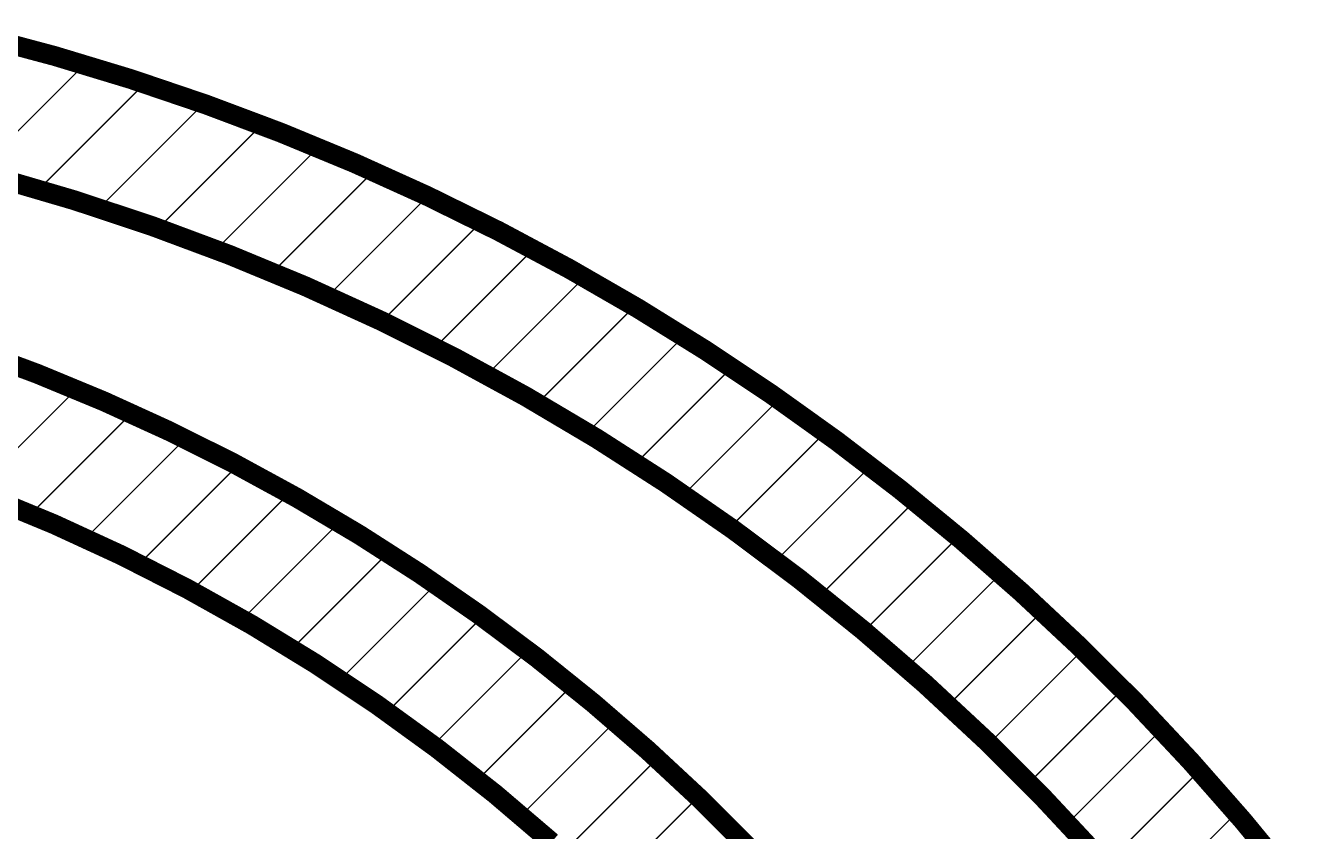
# Model space of a CAD drawing. Header units: millimetres. Extents: x 0 to 13.2, y -0.1 to 6.1.
# Drawn here: x 11.789 to 12.758, y 3.081 to 3.692 of the extents above; entities that cross this region are included whole.
import ezdxf

# ---------------------------------------------------------------- set-up
doc = ezdxf.new("R2010")
doc.units = ezdxf.units.MM
doc.header["$MEASUREMENT"] = 0
doc.layers.add('Mechanical3', color=76, linetype='Continuous')

msp = doc.modelspace()

# ---------------------------------------------------------------- linework, layer by layer
at = {"layer": 'Mechanical3'}
for points, const_width in [([(11.75319, 3.68449), (11.81149, 3.6689)], 0.015), ([(11.81149, 3.6689), (11.86925, 3.65142)], 0.015), ([(11.75168, 3.58016), (11.83429, 3.66277)], 0.001), ([(11.86925, 3.65142), (11.9264, 3.63205)], 0.015), ([(11.79852, 3.567), (11.88005, 3.64852)], 0.001), ([(11.84438, 3.55286), (11.92486, 3.63334)], 0.001), ([(11.9264, 3.63205), (11.98289, 3.61083)], 0.015), ([(11.8893, 3.53778), (11.96852, 3.617)], 0.001), ([(11.98289, 3.61083), (12.03866, 3.58777)], 0.015), ([(11.93301, 3.52149), (12.01135, 3.59983)], 0.001), ([(12.03866, 3.58777), (12.09364, 3.5629)], 0.015), ([(11.76699, 3.57702), (11.82671, 3.5595)], 0.015), ([(11.97577, 3.50425), (12.0534, 3.58187)], 0.001), ([(11.82671, 3.5595), (11.88576, 3.53986)], 0.015), ([(12.01773, 3.48621), (12.09468, 3.56316)], 0.001), ([(12.09364, 3.5629), (12.14779, 3.53625)], 0.015), ([(11.88576, 3.53986), (11.94408, 3.51813)], 0.015), ([(12.05891, 3.46739), (12.13489, 3.54337)], 0.001), ([(12.14779, 3.53625), (12.20103, 3.50784)], 0.015), ([(11.94408, 3.51813), (12.00158, 3.49434)], 0.015), ([(12.09891, 3.44739), (12.17436, 3.52284)], 0.001), ([(12.20103, 3.50784), (12.25331, 3.47771)], 0.015), ([(12.00158, 3.49434), (12.0582, 3.46851)], 0.015), ([(12.13817, 3.42665), (12.21315, 3.50162)], 0.001), ([(12.17675, 3.40522), (12.25121, 3.47969)], 0.001), ([(12.25331, 3.47771), (12.30458, 3.44589)], 0.015), ([(12.0582, 3.46851), (12.11387, 3.44067)], 0.015), ([(12.21442, 3.3829), (12.28829, 3.45677)], 0.001), ([(11.74698, 3.44722), (11.79818, 3.42816)], 0.015), ([(12.11387, 3.44067), (12.1685, 3.41088)], 0.015), ([(12.30458, 3.44589), (12.35479, 3.4124)], 0.015), ([(11.79818, 3.42816), (11.84866, 3.40728)], 0.015), ([(12.25119, 3.35967), (12.32473, 3.43321)], 0.001), ([(12.1685, 3.41088), (12.22204, 3.37915)], 0.015), ([(12.35479, 3.4124), (12.40387, 3.37729)], 0.015), ([(11.74976, 3.33824), (11.82808, 3.41656)], 0.001), ([(11.84866, 3.40728), (11.89837, 3.38462)], 0.015), ([(12.28733, 3.33581), (12.36056, 3.40904)], 0.001), ([(11.7925, 3.32098), (11.86989, 3.39837)], 0.001), ([(11.89837, 3.38462), (11.94723, 3.3602)], 0.015), ([(11.83418, 3.30266), (11.91073, 3.37921)], 0.001), ([(12.22204, 3.37915), (12.27441, 3.34553)], 0.015), ([(12.32276, 3.31124), (12.39554, 3.38402)], 0.001), ([(12.40387, 3.37729), (12.45178, 3.3406)], 0.015), ([(11.94723, 3.3602), (11.9952, 3.33405)], 0.015), ([(11.87485, 3.28332), (11.95063, 3.35911)], 0.001), ([(12.27441, 3.34553), (12.32556, 3.31007)], 0.015), ([(12.35718, 3.28566), (12.42975, 3.35823)], 0.001), ([(11.75907, 3.33557), (11.81096, 3.31412)], 0.015), ([(11.9952, 3.33405), (12.0422, 3.30621)], 0.015), ([(12.45178, 3.3406), (12.49846, 3.30236)], 0.015), ([(11.91453, 3.26301), (11.98947, 3.33794)], 0.001), ([(12.39101, 3.25948), (12.46338, 3.33186)], 0.001), ([(11.81096, 3.31412), (11.86196, 3.29064)], 0.015), ([(11.95302, 3.24149), (12.02732, 3.31579)], 0.001), ([(12.0422, 3.30621), (12.08818, 3.27672)], 0.015), ([(12.32556, 3.31007), (12.3754, 3.27281)], 0.015), ([(12.42424, 3.23272), (12.49636, 3.30484)], 0.001), ([(12.49846, 3.30236), (12.54387, 3.26261)], 0.015), ([(11.86196, 3.29064), (11.91201, 3.26518)], 0.015), ([(11.9905, 3.21898), (12.06431, 3.29279)], 0.001), ([(12.08818, 3.27672), (12.13307, 3.2456)], 0.015), ([(12.3754, 3.27281), (12.42389, 3.23379)], 0.015), ([(12.45641, 3.20489), (12.52842, 3.2769)], 0.001), ([(11.91201, 3.26518), (11.96102, 3.23778)], 0.015), ([(12.02711, 3.19558), (12.10048, 3.26896)], 0.001), ([(12.54387, 3.26261), (12.58795, 3.2214)], 0.015), ([(11.96102, 3.23778), (12.00892, 3.20848)], 0.015), ([(12.06285, 3.17132), (12.13583, 3.24431)], 0.001), ([(12.13307, 3.2456), (12.17683, 3.2129)], 0.015), ([(12.48799, 3.17647), (12.55991, 3.24839)], 0.001), ([(12.42389, 3.23379), (12.47095, 3.19307)], 0.015), ([(12.58795, 3.2214), (12.63067, 3.17878)], 0.015), ([(12.00892, 3.20848), (12.05563, 3.17733)], 0.015), ([(12.09762, 3.1461), (12.17017, 3.21864)], 0.001), ([(12.17683, 3.2129), (12.2194, 3.17866)], 0.015), ([(12.519, 3.14747), (12.59083, 3.2193)], 0.001), ([(12.47095, 3.19307), (12.51653, 3.1507)], 0.015), ([(12.13132, 3.1198), (12.20363, 3.19211)], 0.001), ([(12.2194, 3.17866), (12.26072, 3.14292)], 0.015), ([(12.54902, 3.1175), (12.62086, 3.18933)], 0.001), ([(12.63067, 3.17878), (12.67197, 3.13477)], 0.015), ([(12.05563, 3.17733), (12.10108, 3.14436)], 0.015), ([(12.1642, 3.09268), (12.23632, 3.16479)], 0.001), ([(12.51653, 3.1507), (12.56057, 3.10673)], 0.015), ([(12.57839, 3.08686), (12.65023, 3.1587)], 0.001), ([(12.10108, 3.14436), (12.14521, 3.10964)], 0.015), ([(12.26072, 3.14292), (12.30074, 3.10574)], 0.015), ([(12.19627, 3.06475), (12.26823, 3.13671)], 0.001), ([(12.67197, 3.13477), (12.71181, 3.08945)], 0.015), ([(12.60718, 3.05566), (12.67903, 3.12751)], 0.001), ([(12.14521, 3.10964), (12.18793, 3.07321)], 0.015), ([(12.22748, 3.03596), (12.29933, 3.10781)], 0.001), ([(12.30074, 3.10574), (12.3394, 3.06715)], 0.015), ([(12.56057, 3.10673), (12.60302, 3.06122)], 0.015), ([(12.63506, 3.02354), (12.70709, 3.09557)], 0.001), ([(12.71181, 3.08945), (12.75014, 3.04284)], 0.015)]:
    msp.add_lwpolyline(points, dxfattribs=dict(at, const_width=const_width))
for points, const_width in [([(11.80774, 3.6689, 1), (11.81524, 3.6689, 1)], 0.0075), ([(11.80774, 3.6689, 1), (11.81524, 3.6689, 1)], 0.0075), ([(11.83404, 3.66277, 1), (11.83454, 3.66277, 1)], 0.0005), ([(11.8655, 3.65142, 1), (11.873, 3.65142, 1)], 0.0075), ([(11.8655, 3.65142, 1), (11.873, 3.65142, 1)], 0.0075), ([(11.8798, 3.64852, 1), (11.8803, 3.64852, 1)], 0.0005), ([(11.92265, 3.63205, 1), (11.93015, 3.63205, 1)], 0.0075), ([(11.92265, 3.63205, 1), (11.93015, 3.63205, 1)], 0.0075), ([(11.92461, 3.63334, 1), (11.92511, 3.63334, 1)], 0.0005), ([(11.96827, 3.617, 1), (11.96877, 3.617, 1)], 0.0005), ([(11.97914, 3.61083, 1), (11.98664, 3.61083, 1)], 0.0075), ([(11.97914, 3.61083, 1), (11.98664, 3.61083, 1)], 0.0075), ([(12.0111, 3.59983, 1), (12.0116, 3.59983, 1)], 0.0005), ([(12.03491, 3.58777, 1), (12.04241, 3.58777, 1)], 0.0075), ([(12.03491, 3.58777, 1), (12.04241, 3.58777, 1)], 0.0075), ([(12.05315, 3.58187, 1), (12.05365, 3.58187, 1)], 0.0005), ([(11.79827, 3.567, 1), (11.79877, 3.567, 1)], 0.0005), ([(11.82296, 3.5595, 1), (11.83046, 3.5595, 1)], 0.0075), ([(11.82296, 3.5595, 1), (11.83046, 3.5595, 1)], 0.0075), ([(12.08989, 3.5629, 1), (12.09739, 3.5629, 1)], 0.0075), ([(12.08989, 3.5629, 1), (12.09739, 3.5629, 1)], 0.0075), ([(12.09443, 3.56316, 1), (12.09493, 3.56316, 1)], 0.0005), ([(11.84413, 3.55286, 1), (11.84463, 3.55286, 1)], 0.0005), ([(11.88201, 3.53986, 1), (11.88951, 3.53986, 1)], 0.0075), ([(11.88201, 3.53986, 1), (11.88951, 3.53986, 1)], 0.0075), ([(12.13464, 3.54337, 1), (12.13514, 3.54337, 1)], 0.0005), ([(11.88905, 3.53778, 1), (11.88955, 3.53778, 1)], 0.0005), ([(12.14404, 3.53625, 1), (12.15154, 3.53625, 1)], 0.0075), ([(12.14404, 3.53625, 1), (12.15154, 3.53625, 1)], 0.0075), ([(11.94033, 3.51813, 1), (11.94783, 3.51813, 1)], 0.0075), ([(11.94033, 3.51813, 1), (11.94783, 3.51813, 1)], 0.0075), ([(11.93276, 3.52149, 1), (11.93326, 3.52149, 1)], 0.0005), ([(12.17411, 3.52284, 1), (12.17461, 3.52284, 1)], 0.0005), ([(12.19728, 3.50784, 1), (12.20478, 3.50784, 1)], 0.0075), ([(12.19728, 3.50784, 1), (12.20478, 3.50784, 1)], 0.0075), ([(11.97552, 3.50425, 1), (11.97602, 3.50425, 1)], 0.0005), ([(11.99783, 3.49434, 1), (12.00533, 3.49434, 1)], 0.0075), ([(11.99783, 3.49434, 1), (12.00533, 3.49434, 1)], 0.0075), ([(12.2129, 3.50162, 1), (12.2134, 3.50162, 1)], 0.0005), ([(12.01748, 3.48621, 1), (12.01798, 3.48621, 1)], 0.0005), ([(12.24956, 3.47771, 1), (12.25706, 3.47771, 1)], 0.0075), ([(12.24956, 3.47771, 1), (12.25706, 3.47771, 1)], 0.0075), ([(12.25096, 3.47969, 1), (12.25146, 3.47969, 1)], 0.0005), ([(12.05445, 3.46851, 1), (12.06195, 3.46851, 1)], 0.0075), ([(12.05445, 3.46851, 1), (12.06195, 3.46851, 1)], 0.0075), ([(12.05866, 3.46739, 1), (12.05916, 3.46739, 1)], 0.0005), ([(12.28804, 3.45677, 1), (12.28854, 3.45677, 1)], 0.0005), ([(12.09866, 3.44739, 1), (12.09916, 3.44739, 1)], 0.0005), ([(12.11012, 3.44067, 1), (12.11762, 3.44067, 1)], 0.0075), ([(12.11012, 3.44067, 1), (12.11762, 3.44067, 1)], 0.0075), ([(12.30083, 3.44589, 1), (12.30833, 3.44589, 1)], 0.0075), ([(12.30083, 3.44589, 1), (12.30833, 3.44589, 1)], 0.0075), ([(11.79443, 3.42816, 1), (11.80193, 3.42816, 1)], 0.0075), ([(11.79443, 3.42816, 1), (11.80193, 3.42816, 1)], 0.0075), ([(12.32448, 3.43321, 1), (12.32498, 3.43321, 1)], 0.0005), ([(12.13792, 3.42665, 1), (12.13842, 3.42665, 1)], 0.0005), ([(12.16475, 3.41088, 1), (12.17225, 3.41088, 1)], 0.0075), ([(12.16475, 3.41088, 1), (12.17225, 3.41088, 1)], 0.0075), ([(12.35104, 3.4124, 1), (12.35854, 3.4124, 1)], 0.0075), ([(12.35104, 3.4124, 1), (12.35854, 3.4124, 1)], 0.0075), ([(11.82783, 3.41656, 1), (11.82833, 3.41656, 1)], 0.0005), ([(11.84491, 3.40728, 1), (11.85241, 3.40728, 1)], 0.0075), ([(11.84491, 3.40728, 1), (11.85241, 3.40728, 1)], 0.0075), ([(12.36031, 3.40904, 1), (12.36081, 3.40904, 1)], 0.0005), ([(11.86964, 3.39837, 1), (11.87014, 3.39837, 1)], 0.0005), ([(12.1765, 3.40522, 1), (12.177, 3.40522, 1)], 0.0005), ([(11.89462, 3.38462, 1), (11.90212, 3.38462, 1)], 0.0075), ([(11.89462, 3.38462, 1), (11.90212, 3.38462, 1)], 0.0075), ([(11.91048, 3.37921, 1), (11.91098, 3.37921, 1)], 0.0005), ([(12.21417, 3.3829, 1), (12.21467, 3.3829, 1)], 0.0005), ([(12.21829, 3.37915, 1), (12.22579, 3.37915, 1)], 0.0075), ([(12.21829, 3.37915, 1), (12.22579, 3.37915, 1)], 0.0075), ([(12.39529, 3.38402, 1), (12.39579, 3.38402, 1)], 0.0005), ([(12.40012, 3.37729, 1), (12.40762, 3.37729, 1)], 0.0075), ([(12.40012, 3.37729, 1), (12.40762, 3.37729, 1)], 0.0075), ([(11.94348, 3.3602, 1), (11.95098, 3.3602, 1)], 0.0075), ([(11.94348, 3.3602, 1), (11.95098, 3.3602, 1)], 0.0075), ([(12.25094, 3.35967, 1), (12.25144, 3.35967, 1)], 0.0005), ([(11.95038, 3.35911, 1), (11.95088, 3.35911, 1)], 0.0005), ([(12.27066, 3.34553, 1), (12.27816, 3.34553, 1)], 0.0075), ([(12.27066, 3.34553, 1), (12.27816, 3.34553, 1)], 0.0075), ([(12.4295, 3.35823, 1), (12.43, 3.35823, 1)], 0.0005), ([(11.99145, 3.33405, 1), (11.99895, 3.33405, 1)], 0.0075), ([(11.99145, 3.33405, 1), (11.99895, 3.33405, 1)], 0.0075), ([(12.44803, 3.3406, 1), (12.45553, 3.3406, 1)], 0.0075), ([(12.44803, 3.3406, 1), (12.45553, 3.3406, 1)], 0.0075), ([(11.98922, 3.33794, 1), (11.98972, 3.33794, 1)], 0.0005), ([(12.28708, 3.33581, 1), (12.28758, 3.33581, 1)], 0.0005), ([(12.46313, 3.33186, 1), (12.46363, 3.33186, 1)], 0.0005), ([(11.79225, 3.32098, 1), (11.79275, 3.32098, 1)], 0.0005), ([(11.80721, 3.31412, 1), (11.81471, 3.31412, 1)], 0.0075), ([(11.80721, 3.31412, 1), (11.81471, 3.31412, 1)], 0.0075), ([(12.02707, 3.31579, 1), (12.02757, 3.31579, 1)], 0.0005), ([(12.03845, 3.30621, 1), (12.04595, 3.30621, 1)], 0.0075), ([(12.03845, 3.30621, 1), (12.04595, 3.30621, 1)], 0.0075), ([(12.32181, 3.31007, 1), (12.32931, 3.31007, 1)], 0.0075), ([(12.32181, 3.31007, 1), (12.32931, 3.31007, 1)], 0.0075), ([(12.32251, 3.31124, 1), (12.32301, 3.31124, 1)], 0.0005), ([(11.83393, 3.30266, 1), (11.83443, 3.30266, 1)], 0.0005), ([(12.49471, 3.30236, 1), (12.50221, 3.30236, 1)], 0.0075), ([(12.49471, 3.30236, 1), (12.50221, 3.30236, 1)], 0.0075), ([(12.49611, 3.30484, 1), (12.49661, 3.30484, 1)], 0.0005), ([(11.85821, 3.29064, 1), (11.86571, 3.29064, 1)], 0.0075), ([(11.85821, 3.29064, 1), (11.86571, 3.29064, 1)], 0.0075), ([(12.06406, 3.29279, 1), (12.06456, 3.29279, 1)], 0.0005), ([(11.8746, 3.28332, 1), (11.8751, 3.28332, 1)], 0.0005), ([(12.08443, 3.27672, 1), (12.09193, 3.27672, 1)], 0.0075), ([(12.08443, 3.27672, 1), (12.09193, 3.27672, 1)], 0.0075), ([(12.35693, 3.28566, 1), (12.35743, 3.28566, 1)], 0.0005), ([(12.37165, 3.27281, 1), (12.37915, 3.27281, 1)], 0.0075), ([(12.37165, 3.27281, 1), (12.37915, 3.27281, 1)], 0.0075), ([(12.52817, 3.2769, 1), (12.52867, 3.2769, 1)], 0.0005), ([(11.90826, 3.26518, 1), (11.91576, 3.26518, 1)], 0.0075), ([(11.90826, 3.26518, 1), (11.91576, 3.26518, 1)], 0.0075), ([(11.91428, 3.26301, 1), (11.91478, 3.26301, 1)], 0.0005), ([(12.10023, 3.26896, 1), (12.10073, 3.26896, 1)], 0.0005), ([(12.54012, 3.26261, 1), (12.54762, 3.26261, 1)], 0.0075), ([(12.54012, 3.26261, 1), (12.54762, 3.26261, 1)], 0.0075), ([(12.39076, 3.25948, 1), (12.39126, 3.25948, 1)], 0.0005), ([(11.95727, 3.23778, 1), (11.96477, 3.23778, 1)], 0.0075), ([(11.95727, 3.23778, 1), (11.96477, 3.23778, 1)], 0.0075), ([(12.12932, 3.2456, 1), (12.13682, 3.2456, 1)], 0.0075), ([(12.12932, 3.2456, 1), (12.13682, 3.2456, 1)], 0.0075), ([(12.13558, 3.24431, 1), (12.13608, 3.24431, 1)], 0.0005), ([(12.55966, 3.24839, 1), (12.56016, 3.24839, 1)], 0.0005), ([(11.95277, 3.24149, 1), (11.95327, 3.24149, 1)], 0.0005), ([(12.42014, 3.23379, 1), (12.42764, 3.23379, 1)], 0.0075), ([(12.42014, 3.23379, 1), (12.42764, 3.23379, 1)], 0.0075), ([(12.42399, 3.23272, 1), (12.42449, 3.23272, 1)], 0.0005), ([(12.5842, 3.2214, 1), (12.5917, 3.2214, 1)], 0.0075), ([(12.5842, 3.2214, 1), (12.5917, 3.2214, 1)], 0.0075), ([(11.99025, 3.21898, 1), (11.99075, 3.21898, 1)], 0.0005), ([(12.00517, 3.20848, 1), (12.01267, 3.20848, 1)], 0.0075), ([(12.00517, 3.20848, 1), (12.01267, 3.20848, 1)], 0.0075), ([(12.17308, 3.2129, 1), (12.18058, 3.2129, 1)], 0.0075), ([(12.17308, 3.2129, 1), (12.18058, 3.2129, 1)], 0.0075), ([(12.16992, 3.21864, 1), (12.17042, 3.21864, 1)], 0.0005), ([(12.59058, 3.2193, 1), (12.59108, 3.2193, 1)], 0.0005), ([(12.45616, 3.20489, 1), (12.45666, 3.20489, 1)], 0.0005), ([(12.02686, 3.19558, 1), (12.02736, 3.19558, 1)], 0.0005), ([(12.4672, 3.19307, 1), (12.4747, 3.19307, 1)], 0.0075), ([(12.4672, 3.19307, 1), (12.4747, 3.19307, 1)], 0.0075), ([(12.20338, 3.19211, 1), (12.20388, 3.19211, 1)], 0.0005), ([(12.21565, 3.17866, 1), (12.22315, 3.17866, 1)], 0.0075), ([(12.21565, 3.17866, 1), (12.22315, 3.17866, 1)], 0.0075), ([(12.62061, 3.18933, 1), (12.62111, 3.18933, 1)], 0.0005), ([(12.62692, 3.17878, 1), (12.63442, 3.17878, 1)], 0.0075), ([(12.62692, 3.17878, 1), (12.63442, 3.17878, 1)], 0.0075), ([(12.05188, 3.17733, 1), (12.05938, 3.17733, 1)], 0.0075), ([(12.05188, 3.17733, 1), (12.05938, 3.17733, 1)], 0.0075), ([(12.48774, 3.17647, 1), (12.48824, 3.17647, 1)], 0.0005), ([(12.0626, 3.17132, 1), (12.0631, 3.17132, 1)], 0.0005), ([(12.23607, 3.16479, 1), (12.23657, 3.16479, 1)], 0.0005), ([(12.51278, 3.1507, 1), (12.52028, 3.1507, 1)], 0.0075), ([(12.51278, 3.1507, 1), (12.52028, 3.1507, 1)], 0.0075), ([(12.64998, 3.1587, 1), (12.65048, 3.1587, 1)], 0.0005), ([(12.09733, 3.14436, 1), (12.10483, 3.14436, 1)], 0.0075), ([(12.09733, 3.14436, 1), (12.10483, 3.14436, 1)], 0.0075), ([(12.25697, 3.14292, 1), (12.26447, 3.14292, 1)], 0.0075), ([(12.25697, 3.14292, 1), (12.26447, 3.14292, 1)], 0.0075), ([(12.51875, 3.14747, 1), (12.51925, 3.14747, 1)], 0.0005), ([(12.09737, 3.1461, 1), (12.09787, 3.1461, 1)], 0.0005), ([(12.26798, 3.13671, 1), (12.26848, 3.13671, 1)], 0.0005), ([(12.66822, 3.13477, 1), (12.67572, 3.13477, 1)], 0.0075), ([(12.66822, 3.13477, 1), (12.67572, 3.13477, 1)], 0.0075), ([(12.67878, 3.12751, 1), (12.67928, 3.12751, 1)], 0.0005), ([(12.13107, 3.1198, 1), (12.13157, 3.1198, 1)], 0.0005), ([(12.54877, 3.1175, 1), (12.54927, 3.1175, 1)], 0.0005), ([(12.14146, 3.10964, 1), (12.14896, 3.10964, 1)], 0.0075), ([(12.14146, 3.10964, 1), (12.14896, 3.10964, 1)], 0.0075), ([(12.29699, 3.10574, 1), (12.30449, 3.10574, 1)], 0.0075), ([(12.29699, 3.10574, 1), (12.30449, 3.10574, 1)], 0.0075), ([(12.29908, 3.10781, 1), (12.29958, 3.10781, 1)], 0.0005), ([(12.55682, 3.10673, 1), (12.56432, 3.10673, 1)], 0.0075), ([(12.55682, 3.10673, 1), (12.56432, 3.10673, 1)], 0.0075), ([(12.16395, 3.09268, 1), (12.16445, 3.09268, 1)], 0.0005), ([(12.70806, 3.08945, 1), (12.71556, 3.08945, 1)], 0.0075), ([(12.70806, 3.08945, 1), (12.71556, 3.08945, 1)], 0.0075), ([(12.70684, 3.09557, 1), (12.70734, 3.09557, 1)], 0.0005), ([(12.57814, 3.08686, 1), (12.57864, 3.08686, 1)], 0.0005)]:
    msp.add_lwpolyline(points, format="xyb", close=True, dxfattribs=dict(at, const_width=const_width))

doc.saveas('drawing.dxf')
